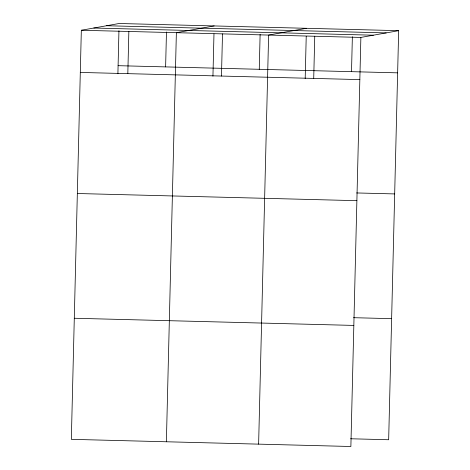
<?xml version="1.0" encoding="UTF-8"?>
<svg xmlns="http://www.w3.org/2000/svg" width="470" height="470" viewBox="0 0 470 470"><rect width="100%" height="100%" fill="white"/><g stroke="black" fill="none" stroke-linecap="round" stroke-linejoin="round"><path stroke-width="0.7" d="M398.666 30.668L119.127 23.5L81.334 30.256L71.334 439.332L350.873 446.5L360.872 37.43L398.666 30.668L388.666 439.744L350.596 438.769M117.9 73.749L118.945 30.773M127.822 73.655L128.851 31.478M165.616 66.893L166.468 31.989M166.38 441.771L176.373 32.694L214.167 25.938M212.939 76.187L213.973 33.934M221.47 76.052L222.498 33.881M259.264 69.296L260.116 34.392M258.623 444.132L268.623 35.062L306.416 28.306M305.189 78.549L306.223 36.302M313.719 78.419L314.747 36.243M351.513 71.663L352.365 36.76M106.655 25.732L386.193 32.9M93.8 28.03L373.345 35.197M81.334 30.256L360.872 37.43M118.093 65.677L397.638 72.844M80.3 72.433L359.844 79.6M356.607 192.947L394.677 193.922M77.338 193.511L356.883 200.678M353.558 317.691L391.628 318.666M74.289 318.255L353.834 325.422"/></g></svg>
